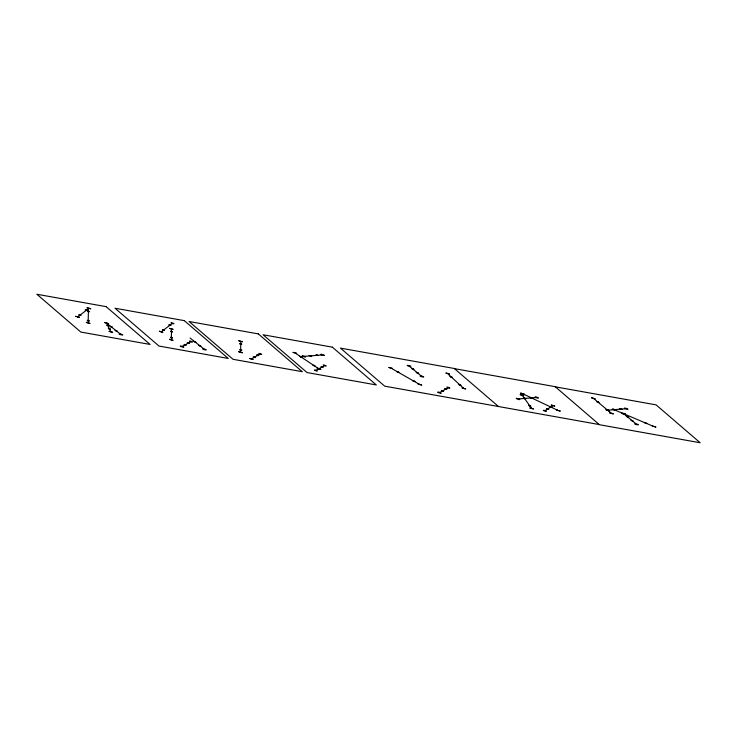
<?xml version="1.0" encoding="UTF-8"?>
<svg xmlns="http://www.w3.org/2000/svg" width="737" height="737" viewBox="0 0 737 737"><rect width="100%" height="100%" fill="white"/><g stroke="black" fill="none" stroke-linecap="round" stroke-linejoin="round"><path stroke-width="1.11" d="M171.38 339.61L171.491 329.236M240.649 352.01L240.759 341.636M88.173 322.649L88.44 308.683L77.671 316.901M397.713 372.305L398.118 371.798M413.558 381.333L414.056 380.854M161.504 331.641L171.988 323.644C178.197 324.538 167.585 321.24 172.099 323.552M545.233 410.518C549.866 412.877 539.106 409.486 545.233 410.518L552.639 405.866M182.638 346.316C187.705 349.034 175.185 344.907 182.638 346.316L190.468 341.802C196.586 343.092 186.516 339.435 190.422 341.784M251.861 358.698L259.737 354.202C265.937 355.464 255.536 351.853 259.811 354.23M316.284 370.223C320.577 372.59 310.157 369.09 316.284 370.223L324.243 365.745C330.452 366.998 320.005 363.396 324.317 365.773M440.017 392.388C444.982 395.106 432.573 390.96 440.017 392.388L447.847 387.874C453.992 389.164 443.904 385.515 447.792 387.865M300.475 357.003L301.212 356.597M313.557 365.699L314.377 365.331M110.753 326.915L111.738 326.602M115.635 330.885L116.63 330.572M194.301 341.876L195.296 341.563M199.193 345.846L200.178 345.524M412.305 369.053L413.365 368.758M416.875 372.968L417.934 372.673M626.994 416.875L628.062 416.58M631.545 420.781L632.604 420.495M597.348 402.181L598.444 401.905M607.15 410.371L609.379 410.656L605.823 409.68L608.403 410.048M459.252 384.99L460.45 384.751M450.399 376.957L451.67 376.745M305.035 356.321C308.204 358.726 297.02 354.285 305.035 356.321L321.507 354.976C329.605 356.975 317.868 352.479 321.572 355.004M519.161 398.883C522.505 401.306 511.027 396.847 519.161 398.883L535.624 397.538C543.482 399.518 532.519 395.17 535.578 397.529M608.578 410.122L625.087 408.795C633.028 410.785 621.77 406.363 625.04 408.777M523.74 398.487L525.26 398.367M529 405.774L530.594 405.691M107.031 325.561L108.698 325.505M108.56 328.849L110.228 328.794M78.979 315.031L80.913 315.104M162.527 329.983L164.471 330.065M87.445 311.392L89.389 311.465M170.505 331.586L172.449 331.668M239.774 343.986L241.718 344.068M87.288 320.632L89.297 320.742M170.505 337.601L172.513 337.712M239.774 350.001L241.773 350.112M85.197 310.037L87.51 310.323M168.755 324.999L171.058 325.284M549.553 406.852L551.902 407.156M546.504 408.86L548.853 409.164M187.226 342.723L189.602 343.046M183.955 344.667L186.332 344.99M256.494 355.123L258.862 355.446M253.224 357.067L255.601 357.39M320.991 366.676L323.368 366.998M317.73 368.611L320.107 368.933M444.595 388.804L446.972 389.127M441.334 390.739L443.711 391.061M120.048 333.815C115.884 334.147 127.888 336.275 120.048 333.815L106.533 323.101L110.688 331.374M421.076 375.861C416.856 376.174 428.777 378.311 421.076 375.861L409.744 366.529C401.932 363.977 414.544 366.4 409.698 366.519M624.525 414.36C628.993 414.157 616.639 411.854 624.525 414.36L635.791 423.692C643.539 426.216 631.296 423.895 635.718 423.683M203.725 348.794C199.294 349.071 211.252 351.217 203.725 348.794L190.091 338.053M454.434 368.647L555.164 386.676L599.421 424.715L700.15 442.753L656.087 404.871L555.348 386.833M599.236 424.558L384.696 386.151L340.439 348.113L454.25 368.482L498.498 406.52M619.384 408.74L622.065 409.33M612.613 409.385L615.294 409.975M529.921 397.483L532.602 398.072L529.949 397.446M523.15 398.137L525.831 398.717M315.795 354.921L318.476 355.51M309.033 355.566L311.714 356.155M613.709 409.219L612.189 409.21L615.764 410.159L613.709 409.219L614.216 410.048M622.479 413.503L625.068 414.083M644.304 422.706L646.911 423.314M549.562 406.695L552.197 407.395M396.607 371.66L399.214 372.443M412.508 380.697L415.097 381.49M299.572 356.376L302.106 357.215M312.709 365.091L315.224 365.939M193.573 341.286L196.024 342.152M198.465 345.248L200.915 346.123M110.016 326.325L112.475 327.191M114.908 330.296L117.358 331.162M626.312 416.294L628.735 417.17M630.863 420.201L633.286 421.076M411.624 368.463L414.047 369.348M416.193 372.378L418.625 373.263M596.694 401.601L599.098 402.485M606.551 409.809L608.928 410.693M458.672 384.419L461.04 385.313M449.865 376.395L452.196 377.298M523.408 397.971L525.592 398.883M615.128 410.131L652.761 426.069M528.733 405.276L530.87 406.188M106.819 325.072L108.901 325.994M108.348 328.361L110.439 329.282M523.491 394.102L557.292 410.113M162.573 329.568L164.425 330.48M79.016 314.607L80.877 315.528M239.82 343.571L241.672 344.483M170.551 331.171L172.403 332.083M87.491 310.968L89.343 311.889M239.884 349.596L241.672 350.508M170.615 337.196L172.403 338.108M87.399 320.236L89.186 321.148M391.623 368.463L418.966 384.078M169.197 324.704L170.615 325.579M85.649 309.743L87.058 310.618M550.051 406.566L551.396 407.441M547.011 408.574L548.356 409.45M445.13 388.528L446.438 389.394M441.868 390.472L443.177 391.338M321.525 366.4L322.834 367.266M318.264 368.343L319.572 369.209M257.029 354.856L258.328 355.722M253.758 356.791L255.066 357.657M187.76 342.456L189.068 343.322M184.49 344.391L185.798 345.257M295.648 353.336L318.2 368.389M594.013 398.791L610.872 412.941M448.234 374.212L463.333 388.049M620.453 408.676L620.987 409.394M530.99 397.418L531.524 398.146M524.228 398.063L524.762 398.791M316.873 354.847L317.407 355.575M310.102 355.501L310.636 356.229M522.422 395.529L531.423 408.123M623.539 413.42L624.018 414.166M645.409 422.651L645.805 423.37M531.202 397.455L531.322 398.109M550.861 406.732L550.889 407.358M104.746 322.613L108.321 323.589L104.783 322.557M109.14 331.346L112.706 332.332L109.15 331.328M520.239 394.654L523.804 395.64L520.267 394.599M529.921 407.976L533.487 408.961L529.931 407.957M445.996 373.079L449.561 374.074L446.014 373.051M462.117 387.975L465.683 388.961L462.145 387.92M520.654 393.153L524.21 394.148L520.663 393.125M556.785 410.113L560.35 411.108L556.813 410.067M551.294 405.092L554.85 406.087L551.304 405.074M652.42 426.078L655.985 427.073L652.457 426.023M249.613 358.458L253.169 359.472L249.622 358.44M591.618 397.86L595.174 398.874L591.654 397.814M609.683 412.849L613.248 413.862L609.683 412.849M293.105 352.387L296.661 353.401L293.123 352.36M317.242 368.334L320.798 369.348L317.242 368.334M75.828 316.339L79.384 317.343L75.828 316.339M87.077 307.762L90.642 308.766L87.077 307.762M86.321 322.391L89.877 323.396L86.321 322.391M159.376 331.3L162.941 332.304L159.422 331.254M169.574 328.389L173.131 329.393L169.593 328.37M169.538 339.352L173.094 340.356L169.547 339.333M238.843 340.789L242.399 341.793L238.88 340.752M238.797 351.761L242.362 352.756L238.797 351.761M388.952 367.496L392.517 368.5L388.97 367.468M418.201 384.041L421.767 385.046L418.248 383.995M106.119 306.647L36.85 294.247L80.83 332.055L150.09 344.455L106.119 306.647M184.287 320.641L115.018 308.241L158.989 346.049L228.258 358.449L184.287 320.641M258.318 333.898L189.05 321.498L233.021 359.297L302.29 371.697L258.318 333.898M332.35 347.155L263.081 334.755L307.062 372.553L376.331 384.954L332.35 347.155"/></g></svg>
